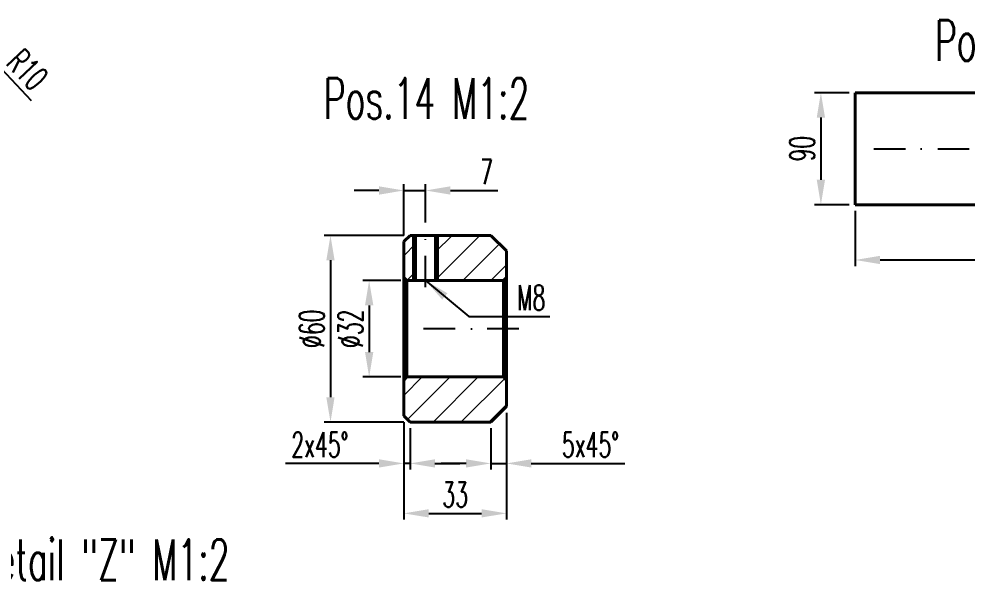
# Model space of a CAD drawing. Extents: x -3791 to -2950, y 5788 to 6382.
# Drawn here: x -3292.9 to -3140.4, y 5966.9 to 6057.1 of the extents above; entities that cross this region are included whole.
import ezdxf

# ---------------------------------------------------------------- set-up
doc = ezdxf.new("R2010")
doc.units = 0
doc.linetypes.add('STRICHPUNKT', pattern=[25.4, 12.7, -6.35, 0, -6.35])
doc.layers.get('Defpoints').update_dxf_attribs({"linetype": 'CONTINUOUS'})
for name, color, linetype, lineweight in [('ACHSE', 150, 'STRICHPUNKT', 25), ('BEM', 6, 'CONTINUOUS', 25), ('SCHRAFFUR', 252, 'CONTINUOUS', 13), ('TEXT_7', 1, 'CONTINUOUS', 60), ('VOLL_05', 7, 'CONTINUOUS', 40)]:
    doc.layers.add(name, color=color, linetype=linetype, lineweight=lineweight)
doc.styles.add('ROMANS', font='romans.shx', dxfattribs={"width": 0.6, "height": 80})
doc.styles.get("Standard").update_dxf_attribs({"font": 'romans.shx', "width": 0.6})
doc.dimstyles.get("Standard").update_dxf_attribs({"dimtxt": 4, "dimasz": 4, "dimexe": 1, "dimexo": 1, "dimgap": 1, "dimtad": 1, "dimdsep": 46, "dimtxsty": 'Standard', "dimcen": 0, "dimclrd": 256, "dimclre": 256, "dimclrt": 256, "dimazin": 0, "dimtfac": 1, "dimtmove": 0, "dimatfit": 3, "dimfxl": 0, "dimtolj": 1, "dimtzin": 0, "dimarcsym": 0})

# ---------------------------------------------------------------- blocks, each defined once
blk = doc.blocks.new('*D138')
at = {"layer": 'BEM', "lineweight": -2}
for p, q in [((-3158.36, 6026.26), (-3158.36, 6017.37)), ((-3093.36, 6026.26), (-3093.36, 6017.37)), ((-3154.36, 6018.37), (-3097.36, 6018.37))]:
    blk.add_line(p, q, dxfattribs=at)
at = {"layer": 'BEM'}
for points in [[(-3154.36, 6019.04), (-3154.36, 6017.7), (-3158.36, 6018.37)], [(-3097.36, 6019.04), (-3097.36, 6017.7), (-3093.36, 6018.37)]]:
    blk.add_solid(points, dxfattribs=at)
at = {"layer": 'Defpoints', "color": 0}
for p in [(-3158.36, 6027.26), (-3093.36, 6027.26), (-3093.36, 6018.37)]:
    blk.add_point(p, dxfattribs=at)
at = {"layer": 'BEM', "insert": (-3125.86, 6021.37), "char_height": 4, "attachment_point": 5}
blk.add_mtext('\\A1;325', dxfattribs=at)
blk = doc.blocks.new('*D137')
at = {"layer": 'BEM', "lineweight": -2}
for p, q in [((-3159.36, 6045.26), (-3164.89, 6045.26)), ((-3163.89, 6041.26), (-3163.89, 6031.26)), ((-3159.36, 6027.26), (-3164.89, 6027.26))]:
    blk.add_line(p, q, dxfattribs=at)
at = {"layer": 'BEM'}
for points in [[(-3164.55, 6041.26), (-3163.22, 6041.26), (-3163.89, 6045.26)], [(-3164.55, 6031.26), (-3163.22, 6031.26), (-3163.89, 6027.26)]]:
    blk.add_solid(points, dxfattribs=at)
at = {"layer": 'Defpoints', "color": 0}
for p in [(-3158.36, 6045.26), (-3163.89, 6027.26), (-3158.36, 6027.26)]:
    blk.add_point(p, dxfattribs=at)
at = {"layer": 'BEM', "insert": (-3166.89, 6036.26), "char_height": 4, "attachment_point": 5, "rotation": 90}
blk.add_mtext('\\A1;90', dxfattribs=at)
blk = doc.blocks.new('*D14')
at = {"layer": 'BEM', "lineweight": -2}
for p, q in [((-3303.4, 6057.1), (-3302.02, 6055.65)), ((-3290.87, 6043.94), (-3299.26, 6052.76))]:
    blk.add_line(p, q, dxfattribs=at)
at = {"layer": 'BEM'}
blk.add_solid([(-3298.78, 6053.22), (-3299.75, 6052.3), (-3302.02, 6055.65)], dxfattribs=at)
at = {"layer": 'Defpoints', "color": 0}
for p in [(-3303.4, 6057.1), (-3302.02, 6055.65)]:
    blk.add_point(p, dxfattribs=at)
at = {"layer": 'BEM', "insert": (-3291.52, 6048.96), "char_height": 4, "attachment_point": 5, "rotation": 313.5672}
blk.add_mtext('\\A1;R10', dxfattribs=at)
blk = doc.blocks.new('*D147')
at = {"layer": 'BEM', "lineweight": -2}
for p, q in [((-3214.47, 5993.82), (-3214.47, 5984.68)), ((-3216.97, 5991.32), (-3216.97, 5984.68)), ((-3220.97, 5985.68), (-3224.97, 5985.68)), ((-3216.97, 5985.68), (-3214.47, 5985.68)), ((-3210.47, 5985.68), (-3195.44, 5985.68))]:
    blk.add_line(p, q, dxfattribs=at)
at = {"layer": 'BEM'}
for points in [[(-3220.97, 5986.34), (-3220.97, 5985.01), (-3216.97, 5985.68)], [(-3210.47, 5986.34), (-3210.47, 5985.01), (-3214.47, 5985.68)]]:
    blk.add_solid(points, dxfattribs=at)
at = {"layer": 'Defpoints', "color": 0}
for p in [(-3214.47, 5994.82), (-3216.97, 5992.32), (-3214.47, 5985.68)]:
    blk.add_point(p, dxfattribs=at)
at = {"layer": 'BEM', "insert": (-3200.95, 5988.68), "char_height": 4, "attachment_point": 5}
blk.add_mtext('\\A1;5x45°', dxfattribs=at)
blk = doc.blocks.new('*D146')
at = {"layer": 'BEM', "lineweight": -2}
for p, q in [((-3230.97, 5992.32), (-3230.97, 5984.68)), ((-3229.97, 5991.32), (-3229.97, 5984.68)), ((-3234.97, 5985.68), (-3250, 5985.68)), ((-3229.97, 5985.68), (-3230.97, 5985.68)), ((-3225.97, 5985.68), (-3221.97, 5985.68))]:
    blk.add_line(p, q, dxfattribs=at)
at = {"layer": 'BEM'}
for points in [[(-3234.97, 5986.34), (-3234.97, 5985.01), (-3230.97, 5985.68)], [(-3225.97, 5986.34), (-3225.97, 5985.01), (-3229.97, 5985.68)]]:
    blk.add_solid(points, dxfattribs=at)
at = {"layer": 'Defpoints', "color": 0}
for p in [(-3230.97, 5993.32), (-3229.97, 5992.32), (-3229.97, 5985.68)]:
    blk.add_point(p, dxfattribs=at)
at = {"layer": 'BEM', "insert": (-3244.48, 5988.68), "char_height": 4, "attachment_point": 5}
blk.add_mtext('\\A1;2x45°', dxfattribs=at)
blk = doc.blocks.new('*D145')
at = {"layer": 'BEM', "lineweight": -2}
for p, q in [((-3214.47, 5993.82), (-3214.47, 5976.65)), ((-3230.97, 5992.32), (-3230.97, 5976.65)), ((-3226.97, 5977.65), (-3218.47, 5977.65))]:
    blk.add_line(p, q, dxfattribs=at)
at = {"layer": 'BEM'}
for points in [[(-3226.97, 5978.32), (-3226.97, 5976.99), (-3230.97, 5977.65)], [(-3218.47, 5978.32), (-3218.47, 5976.99), (-3214.47, 5977.65)]]:
    blk.add_solid(points, dxfattribs=at)
at = {"layer": 'Defpoints', "color": 0}
for p in [(-3214.47, 5994.82), (-3230.97, 5993.32), (-3214.47, 5977.65)]:
    blk.add_point(p, dxfattribs=at)
at = {"layer": 'BEM', "insert": (-3222.72, 5980.65), "char_height": 4, "attachment_point": 5}
blk.add_mtext('\\A1;33', dxfattribs=at)
blk = doc.blocks.new('*D144')
at = {"layer": 'BEM', "lineweight": -2}
for p, q in [((-3230.97, 6022.32), (-3243.77, 6022.32)), ((-3242.77, 6018.32), (-3242.77, 5996.32)), ((-3230.97, 5992.32), (-3243.77, 5992.32))]:
    blk.add_line(p, q, dxfattribs=at)
at = {"layer": 'BEM'}
for points in [[(-3243.44, 6018.32), (-3242.11, 6018.32), (-3242.77, 6022.32)], [(-3243.44, 5996.32), (-3242.11, 5996.32), (-3242.77, 5992.32)]]:
    blk.add_solid(points, dxfattribs=at)
at = {"layer": 'Defpoints', "color": 0}
for p in [(-3229.97, 6022.32), (-3242.77, 5992.32), (-3229.97, 5992.32)]:
    blk.add_point(p, dxfattribs=at)
at = {"layer": 'BEM', "insert": (-3245.77, 6007.32), "char_height": 4, "attachment_point": 5, "rotation": 90}
blk.add_mtext('\\A1;%%c60', dxfattribs=at)
blk = doc.blocks.new('*D143')
at = {"layer": 'BEM', "lineweight": -2}
for p, q in [((-3231.47, 6015.07), (-3237.55, 6015.07)), ((-3236.55, 6011.07), (-3236.55, 6003.57)), ((-3231.47, 5999.57), (-3237.55, 5999.57))]:
    blk.add_line(p, q, dxfattribs=at)
at = {"layer": 'BEM'}
for points in [[(-3237.22, 6011.07), (-3235.88, 6011.07), (-3236.55, 6015.07)], [(-3237.22, 6003.57), (-3235.88, 6003.57), (-3236.55, 5999.57)]]:
    blk.add_solid(points, dxfattribs=at)
at = {"layer": 'Defpoints', "color": 0}
for p in [(-3230.47, 6015.07), (-3236.55, 5999.57), (-3230.47, 5999.57)]:
    blk.add_point(p, dxfattribs=at)
at = {"layer": 'BEM', "insert": (-3239.55, 6007.32), "char_height": 4, "attachment_point": 5, "rotation": 90}
blk.add_mtext('\\A1;%%c32', dxfattribs=at)
blk = doc.blocks.new('*D142')
at = {"layer": 'BEM', "lineweight": -2}
for p, q in [((-3230.97, 6022.32), (-3230.97, 6030.54)), ((-3227.47, 6024.39), (-3227.47, 6030.54)), ((-3234.97, 6029.54), (-3238.97, 6029.54)), ((-3230.97, 6029.54), (-3227.47, 6029.54)), ((-3223.47, 6029.54), (-3215.87, 6029.54))]:
    blk.add_line(p, q, dxfattribs=at)
at = {"layer": 'BEM'}
for points in [[(-3234.97, 6030.21), (-3234.97, 6028.87), (-3230.97, 6029.54)], [(-3223.47, 6030.21), (-3223.47, 6028.87), (-3227.47, 6029.54)]]:
    blk.add_solid(points, dxfattribs=at)
at = {"layer": 'Defpoints', "color": 0}
for p in [(-3227.47, 6029.54), (-3227.47, 6023.39), (-3230.97, 6021.32)]:
    blk.add_point(p, dxfattribs=at)
at = {"layer": 'BEM', "insert": (-3217.67, 6032.54), "char_height": 4, "attachment_point": 5}
blk.add_mtext('\\A1;7', dxfattribs=at)

msp = doc.modelspace()

# ---------------------------------------------------------------- hatches: boundary and pattern name
at = {"layer": 'SCHRAFFUR'}
h = msp.add_hatch(dxfattribs=at)
h.set_pattern_fill('ANSI31', color=256, style=0)
h.set_pattern_definition([(45, (-82.9197, 2445.3826), (-2.245064, 2.245064), [])])
h.paths.add_polyline_path([(-3225.4674, 6015.0663), (-3214.9674, 6015.0663), (-3214.4674, 6015.5663), (-3214.4674, 6019.8163), (-3216.9674, 6022.3163), (-3225.4674, 6022.3163)])
h.paths.add_polyline_path([(-3230.9674, 6015.5663), (-3230.4674, 6015.0663), (-3229.4674, 6015.0663), (-3229.4674, 6022.3163), (-3229.9674, 6022.3163), (-3230.9674, 6021.3163)])
h.paths.add_polyline_path([(-3216.9674, 5992.3163), (-3214.4674, 5994.8163), (-3214.4674, 5999.0663), (-3214.9674, 5999.5663), (-3230.4674, 5999.5663), (-3230.9674, 5999.0663), (-3230.9674, 5993.3163), (-3229.9674, 5992.3163)])
h.paths.add_polyline_path([(-3229.0824, 6022.3163), (-3229.4674, 6022.3163), (-3229.4674, 6015.0663), (-3229.0824, 6015.0663)])
h.paths.add_polyline_path([(-3225.4674, 6022.3163), (-3225.8524, 6022.3163), (-3225.8524, 6015.0663), (-3225.4674, 6015.0663)])

# ---------------------------------------------------------------- linework, layer by layer
at = {"layer": 'ACHSE', "ltscale": 0.4}
for p, q in [((-3155.358, 6036.2551), (-3096.358, 6036.2551)), ((-3227.4674, 6013.9796), (-3227.4674, 6023.3901)), ((-3212.4674, 6007.3163), (-3232.9674, 6007.3163))]:
    msp.add_line(p, q, dxfattribs=at)
at = {"layer": 'BEM'}
for p, q in [((-3229.4674, 6015.0663), (-3229.4674, 6022.3163)), ((-3225.4674, 6015.0663), (-3225.4674, 6022.3163))]:
    msp.add_line(p, q, dxfattribs=at)
at = {"layer": 'VOLL_05', "ltscale": 0.8}
for p, q in [((-3158.358, 6045.2551), (-3093.358, 6045.2551)), ((-3158.358, 6045.2551), (-3158.358, 6027.2551)), ((-3158.358, 6027.2551), (-3093.358, 6027.2551))]:
    msp.add_line(p, q, dxfattribs=at)
at = {"layer": 'VOLL_05'}
for p, q in [((-3230.9674, 6021.3163), (-3229.9674, 6022.3163)), ((-3230.9674, 5993.3163), (-3230.9674, 6021.3163)), ((-3229.9674, 6022.3163), (-3216.9674, 6022.3163)), ((-3229.0824, 6015.0663), (-3229.0824, 6022.3163)), ((-3225.8524, 6015.0663), (-3225.8524, 6022.3163)), ((-3216.9674, 6022.3163), (-3214.4674, 6019.8163)), ((-3214.4674, 6019.8163), (-3214.4674, 5994.8163)), ((-3230.4674, 6015.0663), (-3230.9674, 6015.5663)), ((-3230.4674, 6015.0663), (-3230.4674, 5999.5663)), ((-3230.4674, 6015.0663), (-3214.9674, 6015.0663)), ((-3214.9674, 6015.0663), (-3214.4674, 6015.5663)), ((-3214.9674, 6015.0663), (-3214.9674, 5999.5663)), ((-3230.4674, 5999.5663), (-3230.9674, 5999.0663)), ((-3230.4674, 5999.5663), (-3214.9674, 5999.5663)), ((-3214.9674, 5999.5663), (-3214.4674, 5999.0663)), ((-3214.4674, 5994.8163), (-3216.9674, 5992.3163)), ((-3230.9674, 5993.3163), (-3229.9674, 5992.3163)), ((-3229.9674, 5992.3163), (-3216.9674, 5992.3163))]:
    msp.add_line(p, q, dxfattribs=at)

# ---------------------------------------------------------------- texts
at = {"layer": 'BEM', "insert": (-3210.4868, 6012.3048), "char_height": 4, "attachment_point": 5}
msp.add_mtext('M8', dxfattribs=at)
at = {"layer": 'TEXT_7', "style": 'ROMANS', "width": 0.6}
for s, p in [('Pos.08 M1:5', (-3145.5532, 6050.3759)), ('Pos.14 M1:2', (-3243.8705, 6041.0589)), ('Detail "Z" M1:2', (-3300.003, 5966.9378))]:
    msp.add_text(s, height=6.534407, dxfattribs=at).set_placement(p)

# ---------------------------------------------------------------- dimensions: what is measured, and where the dimension line sits
at = {"layer": 'BEM'}
dim = msp.add_radius_dim(center=(-3303.3976, 6057.103), mpoint=(-3302.0192, 6055.6539), dimstyle='Standard', override={"dimlfac": 5}, dxfattribs=at)
dim.commit()
dim.dimension.update_dxf_attribs({"geometry": '*D14', "text_midpoint": (-3291.516, 6048.9646)})
dim = msp.add_linear_dim(base=(-3163.8875, 6027.2551), p1=(-3158.358, 6045.2551), p2=(-3158.358, 6027.2551), angle=90, dimstyle='Standard', override={"dimlfac": 5}, dxfattribs=at)
dim.commit()
dim.dimension.update_dxf_attribs({"geometry": '*D137', "text_midpoint": (-3166.8875, 6036.2551)})
for base, p1, p2, override, picture, middle in [((-3227.4674, 6029.5387), (-3230.9674, 6021.3163), (-3227.4674, 6023.3901), {"dimlfac": 2}, '*D142', (-3217.6674, 6032.5387)), ((-3093.358, 6018.3697), (-3158.358, 6027.2551), (-3093.358, 6027.2551), {"dimlfac": 5}, '*D138', (-3125.858, 6021.3697)), ((-3214.4674, 5977.6526), (-3230.9674, 5993.3163), (-3214.4674, 5994.8163), {"dimlfac": 2}, '*D145', (-3222.7174, 5980.6526))]:
    dim = msp.add_linear_dim(base=base, p1=p1, p2=p2, dimstyle='Standard', override=override, dxfattribs=at)
    dim.commit()
    dim.dimension.update_dxf_attribs({"geometry": picture, "text_midpoint": middle})
for base, p1, p2, text, picture, middle in [((-3242.773, 5992.3163), (-3229.9674, 6022.3163), (-3229.9674, 5992.3163), '%%c<>', '*D144', (-3245.773, 6007.3163)), ((-3236.5504, 5999.5663), (-3230.4674, 6015.0663), (-3230.4674, 5999.5663), '%%c32', '*D143', (-3239.5504, 6007.3163))]:
    dim = msp.add_linear_dim(base=base, p1=p1, p2=p2, angle=90, text=text, dimstyle='Standard', override={"dimlfac": 2}, dxfattribs=at)
    dim.commit()
    dim.dimension.update_dxf_attribs({"geometry": picture, "text_midpoint": middle})
dim = msp.add_linear_dim(base=(-3214.4674, 5985.6774), p1=(-3216.9674, 5992.3163), p2=(-3214.4674, 5994.8163), text='5x45°', dimstyle='Standard', override={"dimlfac": 2}, dxfattribs=at)
dim.commit()
dim.dimension.update_dxf_attribs({"geometry": '*D147', "text_midpoint": (-3200.9532, 5988.6774)})
dim = msp.add_linear_dim(base=(-3229.9674, 5985.6774), p1=(-3230.9674, 5993.3163), p2=(-3229.9674, 5992.3163), text='<>x45°', dimstyle='Standard', override={"dimlfac": 2}, dxfattribs=at)
dim.commit()
dim.dimension.update_dxf_attribs({"geometry": '*D146', "text_midpoint": (-3244.4817, 5985.6774), "dimtype": 160})

# ---------------------------------------------------------------- leaders
msp.add_leader([(-3227.4674, 6015.0663), (-3220.5046, 6009.3048), (-3207.4899, 6009.3048)], dimstyle='Standard', override={"dimgap": 1, "dimtad": 0, "dimlfac": 2}, dxfattribs=at)

doc.saveas('drawing.dxf')
